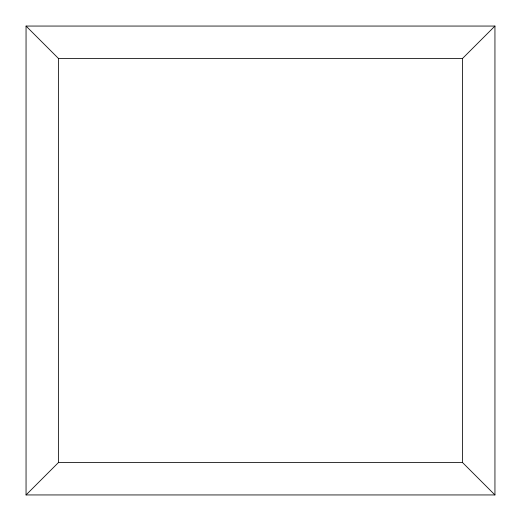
<?xml version="1.0" encoding="UTF-8"?>
<svg xmlns="http://www.w3.org/2000/svg" width="521" height="521" viewBox="0 0 521 521"><rect width="100%" height="100%" fill="white"/><g stroke="black" fill="none" stroke-linecap="round" stroke-linejoin="round"><path stroke-width="0.78" d="M26.05 494.943L58.385 462.609L58.385 58.385L26.05 26.057L26.05 494.943L494.943 494.943L494.943 26.057L26.05 26.057M494.943 494.943L462.602 462.609L462.602 58.385L494.943 26.057M58.378 58.391L462.615 58.391M58.378 462.609L462.615 462.609"/></g></svg>
